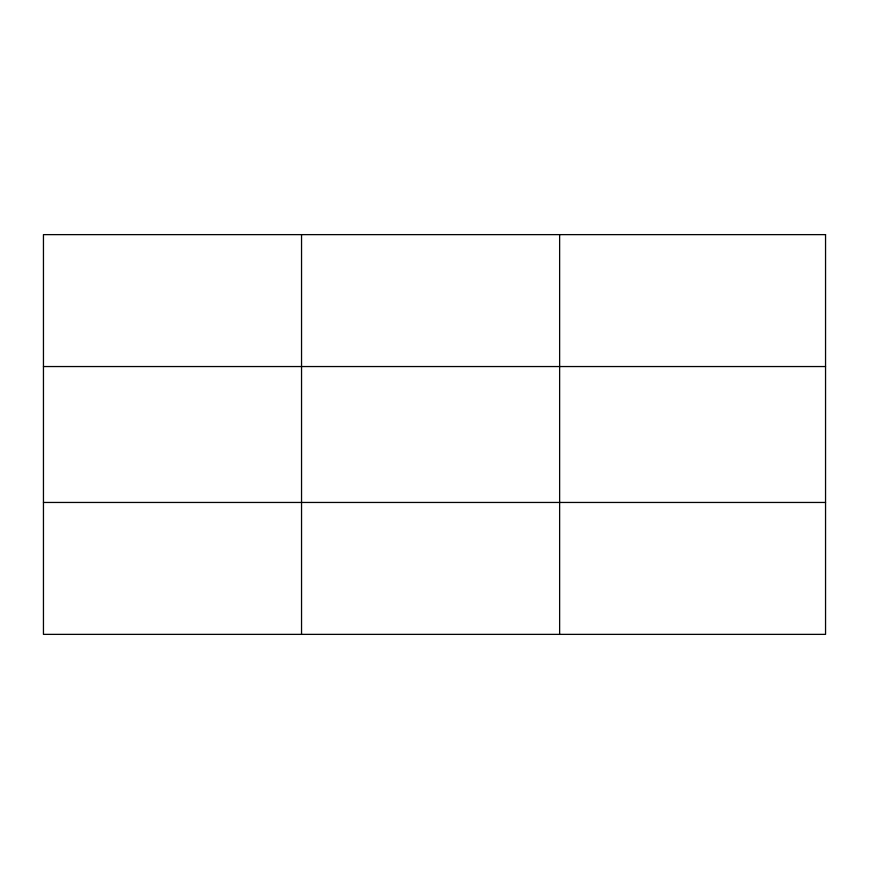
<?xml version="1.0" encoding="UTF-8"?>
<svg xmlns="http://www.w3.org/2000/svg" width="869" height="869" viewBox="0 0 869 869"><rect width="100%" height="100%" fill="white"/><g stroke="black" fill="none" stroke-linecap="round" stroke-linejoin="round"><path stroke-width="1.3" d="M301.543 234.63L301.543 634.37M559.636 234.63L559.636 634.37M43.45 366.544L825.55 366.544M43.45 502.456L825.55 502.456M825.55 234.63L825.55 634.37L43.45 634.37L43.45 234.63L825.55 234.63"/></g></svg>
